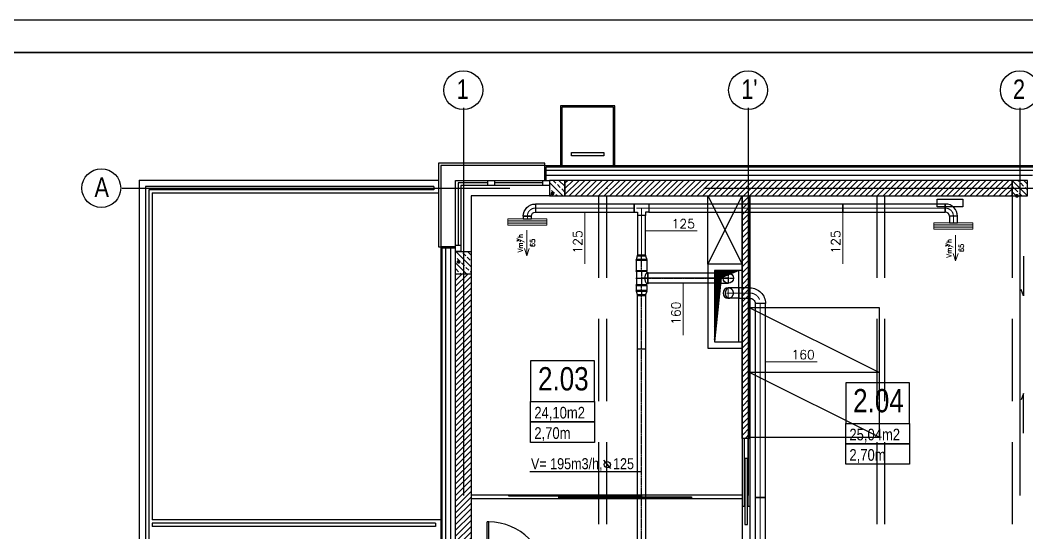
# Model space of a CAD drawing. Header units: millimetres. Extents: x -135140 to 267856, y -70704 to 149933.
# Drawn here: x -58787 to -43227, y 33317 to 41244 of the extents above; entities that cross this region are included whole.
import ezdxf
from ezdxf.enums import TextEntityAlignment as Align

# ---------------------------------------------------------------- set-up
doc = ezdxf.new("R2010")
doc.units = ezdxf.units.MM
doc.header["$LTSCALE"] = 99.9
for name, pattern in [('ACAD_ISO03W100', [30, 12, -18]), ('ACAD_ISO10W100', [18, 12, -3, 0, -3]), ('AUDIT_D_080509132939-0', [0]), ('CENTER', [2, 1.25, -0.25, 0.25, -0.25]), ('DASHDOT', [25.4, 12.7, -6.35, 0, -6.35]), ('HIDDEN', [9.525, 6.35, -3.175])]:
    doc.linetypes.add(name, pattern=pattern)
for name, color, linetype in [('+48_ARMATURA', 251, 'Continuous'), ('+48_HACZE', 253, 'Continuous'), ('+48_MEBLE', 251, 'Continuous'), ('+48_OPISY T', 251, 'Continuous'), ('+48_OPISY_POM', 250, 'Continuous'), ('+48_OSIE', 8, 'Continuous'), ('+48_PODCIĄG', 250, 'ACAD_ISO03W100'), ('+48_PRZEBICIA', 143, 'Continuous'), ('+48_SCIANY', 250, 'Continuous'), ('+48_STOLARKA OKNA', 250, 'Continuous'), ('+48_STOLARKA_DRZWI', 250, 'Continuous'), ('+48_WEŁNA', 252, 'Continuous'), ('+48_WIDOK', 250, 'Continuous'), ('+48_ŚCIANY_GK', 250, 'Continuous'), ('+48_ŻELBET', 250, 'Continuous'), ('CP_HIDDE', 203, 'HIDDEN'), ('CP_LINENORM', 253, 'Continuous'), ('ESI PROWADZĄCA', 3, 'Continuous'), ('SCHODY_', 250, 'Continuous'), ('WEN_NAW_OSIE', 2, 'CENTER'), ('WEN_NAW_ZLICZAC', 170, 'Continuous')]:
    doc.layers.add(name, color=color, linetype=linetype)
for name, color, linetype, lineweight in [('2DH_SYM', 64, 'Continuous', 18), ('2DL_OBJ', 64, 'Continuous', 18), ('2DL_PRO_N1', 10, 'Continuous', 30), ('2DL_PRO_W11', 160, 'Continuous', 30), ('2DL_SYM', 64, 'Continuous', 18), ('CP_AXISAC', 7, 'DASHDOT', 0), ('CP_FRAME', 223, 'Continuous', 35), ('WENTYLACJA NAPISY', 7, 'Continuous', 25)]:
    doc.layers.add(name, color=color, linetype=linetype, lineweight=lineweight)
doc.styles.add('CP_ATTR', font='ROMANS.SHX')
doc.styles.get("Standard").update_dxf_attribs({"font": 'ARIAL.TTF'})
doc.styles.add('WRP_ARIAL', font='ARIAL.TTF', dxfattribs={"width": 0.8})
doc.linetypes.add('BATTING', pattern='A,0.00254,-2.54,[134,ltypeshp.shx,S=2.54,R=0,X=-2.54,Y=0],-5.08,[134,ltypeshp.shx,S=2.54,R=180,X=2.54,Y=0],-2.54', length=10.16254)
pattern_1 = [(225, (-740392.266, -39830.8), (44.9012806, -44.9012806), [])]
pattern_2 = [(135, (-740392.27, -39830.8), (-89.802561, -89.802561), []), (135, (-740392.27, -39741), (-89.802561, -89.802561), [63.5, -31.75])]

# ---------------------------------------------------------------- blocks, each defined once
blk = doc.blocks.new('OZN_OSI')
at = {"layer": '+48_OSIE', "linetype": 'Continuous', "ltscale": 5}
blk.add_circle((0, -30), 30, dxfattribs=at)
at = {"layer": '+48_OSIE', "linetype": 'Continuous', "ltscale": 5, "style": 'WRP_ARIAL', "width": 0.8}
blk.add_attdef('NR', (-23.3, -43.5), '', height=30, dxfattribs=at)
blk = doc.blocks.new('drzwi')
at = {"layer": '+48_STOLARKA_DRZWI'}
for p, q in [((-2, 0), (-2, -70)), ((0, 0), (-2, 0)), ((0, 0), (0, -70)), ((-2, -70), (0, -70))]:
    blk.add_line(p, q, dxfattribs=at)
blk.add_arc((-2, 0), 70, 180, 270, dxfattribs=at)
blk = doc.blocks.new('DRZWI_90')
at = {"layer": '+48_STOLARKA_DRZWI'}
for points in [[(36405.5, 16749.3), (36405.5, 16744.3), (36410.5, 16744.3), (36410.5, 16749.3)], [(36405.5, 16654.3), (36405.5, 16649.3), (36410.5, 16649.3), (36410.5, 16654.3)]]:
    blk.add_lwpolyline(points, close=True, dxfattribs=at)
at = {"layer": '+48_STOLARKA_DRZWI', "xscale": 1.25, "yscale": 1.25, "zscale": 1.25, "rotation": 270}
blk.add_blockref('drzwi', (36405.5, 16654.3), dxfattribs=at)
blk = doc.blocks.new('OPISY_POM_METKA')
at = {"layer": '+48_OPISY_POM', "ltscale": 5}
for points in [[(0, -70), (109.7, -70), (109.7, 0), (0, 0)], [(109.7, -105), (0, -105), (0, -70), (109.7, -70)]]:
    blk.add_lwpolyline(points, close=True, dxfattribs=at)
at = {"layer": '+48_OPISY_POM'}
blk.add_lwpolyline([(109.7, -140), (0, -140), (0, -105), (109.7, -105)], close=True, dxfattribs=at)
at = {"layer": '+48_OPISY_POM', "ltscale": 5, "style": 'WRP_ARIAL', "width": 0.8}
for tag, p, height in [('NRPOM', (25.8, -50.8), 40), ('POW', (6.4, -99), 20)]:
    blk.add_attdef(tag, p, '', height=height, dxfattribs=at)
at = {"layer": '+48_OPISY_POM', "style": 'WRP_ARIAL', "width": 0.8}
blk.add_attdef('H', (6.4, -134), '', height=20, dxfattribs=at)
blk = doc.blocks.new('BL16090ONAW_13')
at = {"ltscale": 0.15}
for p, q in [((-80, 11.2), (-80, 160)), ((80, 11.2), (80, 160))]:
    blk.add_line(p, q, dxfattribs=at)
blk.add_lwpolyline([(80, 0), (-80, 0, -1), (-80, 11.2), (80, 11.2, -1)], format="xyb", close=True, dxfattribs=at)
blk.add_circle((0, 160), 80, dxfattribs=at)
blk.add_point((0, 0), dxfattribs=at)
at = {"layer": 'WEN_NAW_OSIE', "ltscale": 0.15}
for p, q in [((-85, 160), (85, 160)), ((0, 0), (0, 245))]:
    blk.add_line(p, q, dxfattribs=at)
blk = doc.blocks.new('SR-125ONAW_6828-6206583030_14')
at = {"ltscale": 0.15}
for p, q in [((3000, -62), (3000, 62)), ((6000, -62), (6000, 62))]:
    blk.add_line(p, q, dxfattribs=at)
blk.add_lwpolyline([(0, -62), (0, 62), (6829, 62), (6829, -62)], close=True, dxfattribs=at)
for p in [(0, 0), (6829, 0)]:
    blk.add_point(p, dxfattribs=at)
at = {"layer": 'WEN_NAW_OSIE', "ltscale": 0.15}
blk.add_line((0, 0), (6829, 0), dxfattribs=at)
blk = doc.blocks.new('RCLL160125ONAW_12')
at = {"ltscale": 0.15}
for p, q in [((-66.8, 80), (-11.2, 62.5)), ((-11.2, -62.5), (-66.8, -80))]:
    blk.add_line(p, q, dxfattribs=at)
for points in [[(-78, 80), (-78, -80, 1), (-66.8, -80), (-66.8, 80, 1)], [(0, -62.5), (0, 62.5, 1), (-11.2, 62.5), (-11.2, -62.5, 1)]]:
    blk.add_lwpolyline(points, format="xyb", close=True, dxfattribs=at)
for p in [(-78, 0), (0, 0)]:
    blk.add_point(p, dxfattribs=at)
at = {"layer": 'WEN_NAW_OSIE', "ltscale": 0.15}
blk.add_line((-78, 0), (0, 0), dxfattribs=at)
blk = doc.blocks.new('TCPL160160ONAW_24')
at = {"ltscale": 0.15}
blk.add_line((-103.3, -80), (103.3, -80), dxfattribs=at)
for points in [[(-114.5, -80), (-114.5, 80, -1), (-103.3, 80), (-103.3, -80, -1)], [(80, 105), (-80, 105, 1), (-80, 93.8), (80, 93.8, 1)], [(114.5, -80), (114.5, 80, 1), (103.3, 80), (103.3, -80, 1)]]:
    blk.add_lwpolyline(points, format="xyb", close=True, dxfattribs=at)
for points in [[(-103.3, 80), (-84.8, 80, 0.4142136), (-80, 84.8), (-80, 93.8)], [(-84.8, 80, 0.3773585), (84.8, 80, 2.65)], [(103.3, 80), (84.8, 80, -0.4142136), (80, 84.8), (80, 93.8)]]:
    blk.add_lwpolyline(points, format="xyb", dxfattribs=at)
for p in [(-114.5, 0), (0, 105), (114.5, 0)]:
    blk.add_point(p, dxfattribs=at)
at = {"layer": 'WEN_NAW_OSIE', "ltscale": 0.15}
for p, q in [((-114.5, 0), (114.5, 0)), ((0, -90), (0, 105))]:
    blk.add_line(p, q, dxfattribs=at)
blk = doc.blocks.new('SR-160ONAW_75-8329380349_14')
at = {"ltscale": 0.15}
blk.add_lwpolyline([(0, -80), (0, 80), (76, 80), (76, -80)], close=True, dxfattribs=at)
for p in [(0, 0), (76, 0)]:
    blk.add_point(p, dxfattribs=at)
at = {"layer": 'WEN_NAW_OSIE', "ltscale": 0.15}
blk.add_line((0, 0), (76, 0), dxfattribs=at)
blk = doc.blocks.new('SR-160ONAW_161-3081634686_14')
at = {"ltscale": 0.15}
blk.add_lwpolyline([(0, -80), (0, 80), (161, 80), (161, -80)], close=True, dxfattribs=at)
for p in [(0, 0), (161, 0)]:
    blk.add_point(p, dxfattribs=at)
at = {"layer": 'WEN_NAW_OSIE', "ltscale": 0.15}
blk.add_line((0, 0), (161, 0), dxfattribs=at)
blk = doc.blocks.new('RCLL160125ONAW_11')
at = {"ltscale": 0.15}
for p, q in [((11.2, 80), (66.8, 62.5)), ((66.8, -62.5), (11.2, -80))]:
    blk.add_line(p, q, dxfattribs=at)
for points in [[(0, 80), (0, -80, 1), (11.2, -80), (11.2, 80, 1)], [(78, -62.5), (78, 62.5, 1), (66.8, 62.5), (66.8, -62.5, 1)]]:
    blk.add_lwpolyline(points, format="xyb", close=True, dxfattribs=at)
for p in [(0, 0), (78, 0)]:
    blk.add_point(p, dxfattribs=at)
at = {"layer": 'WEN_NAW_OSIE', "ltscale": 0.15}
blk.add_line((0, 0), (78, 0), dxfattribs=at)
blk = doc.blocks.new('SR-160ONAW_1075-4408235010_14')
at = {"ltscale": 0.15}
blk.add_lwpolyline([(0, -80), (0, 80), (1075, 80), (1075, -80)], close=True, dxfattribs=at)
for p in [(0, 0), (1075, 0)]:
    blk.add_point(p, dxfattribs=at)
at = {"layer": 'WEN_NAW_OSIE', "ltscale": 0.15}
blk.add_line((0, 0), (1075, 0), dxfattribs=at)
blk = doc.blocks.new('A3_POZIOM')
at = {"linetype": 'Continuous'}
blk.add_lwpolyline([(-395, 0), (0, 0), (0, 287), (-395, 287)], close=True, dxfattribs=at)
at = {"layer": 'CP_LINENORM', "linetype": 'Continuous'}
blk.add_lwpolyline([(-415, -5), (5, -5), (5, 292), (-415, 292)], close=True, dxfattribs=at)
blk = doc.blocks.new('RoZminus')
blk.add_arc((0, 0), 0.5, 270, 90)
at = {"layer": 'CP_HIDDE'}
for centre, radius, start, end in [((0, 0), 0.5, 90, 270), ((-0.267, 0), 0.567, 298.07249, 61.92751)]:
    blk.add_arc(centre, radius, start, end, dxfattribs=at)
blk = doc.blocks.new('2CP_AC_ELBZ_RO_D160_D160_R160_A-90_E0_F0_ys')
at = {"ltscale": 0.15}
for p, q in [((0, -80), (0, 80)), ((0, 80), (0, 80)), ((0, 80), (160, 80)), ((0, -80), (0, -80)), ((0, -80), (160, -80))]:
    blk.add_line(p, q, dxfattribs=at)
at = {"layer": 'CP_AXISAC', "ltscale": 0.15}
for p, q in [((0, 0), (240, 0)), ((160, 80), (160, -80))]:
    blk.add_line(p, q, dxfattribs=at)
at = {"ltscale": 0.15, "xscale": 160, "yscale": 160}
blk.add_blockref('RoZminus', (160, 0), dxfattribs=at)
at = {"linetype": 'ByBlock', "ltscale": 0.15, "style": 'CP_ATTR', "flags": 9}
for tag in ['NAME', 'PRODUCER', 'PRODUCT-TYPE', 'ARTICLE', 'FLOW', 'OTHER']:
    blk.add_attdef(tag, (0, 0), '', height=0.0001, dxfattribs=at)
blk = doc.blocks.new('2CP_AC_ELBW_RO_D160_D160_R160_A90_E0_F0')
at = {"ltscale": 0.15}
for p, q in [((240, 160), (80, 160)), ((80, 160), (80, 160)), ((240, 160), (240, 160)), ((0, -80), (0, 80)), ((0, 80), (0, 80)), ((0, -80), (0, -80))]:
    blk.add_line(p, q, dxfattribs=at)
for radius in [240, 80]:
    blk.add_arc((0, 160), radius, 270, 0, dxfattribs=at)
at = {"layer": 'CP_AXISAC', "ltscale": 0.15}
for p, q in [((160, 160), (160, 160)), ((0, 0), (0, 0))]:
    blk.add_line(p, q, dxfattribs=at)
blk.add_arc((0, 160), 160, 270, 0, dxfattribs=at)
at = {"linetype": 'ByBlock', "ltscale": 0.15, "style": 'CP_ATTR', "flags": 9}
for tag in ['NAME', 'PRODUCER', 'PRODUCT-TYPE', 'ARTICLE', 'FLOW', 'OTHER']:
    blk.add_attdef(tag, (0, 0), '', height=0.0001, dxfattribs=at)
blk = doc.blocks.new('2CP_AC_PIPE_RO')
at = {"ltscale": 0.15}
for p, q in [((1, 0.5), (0, 0.5)), ((0, 0.5), (0, -0.5)), ((1, -0.5), (1, 0.5)), ((0, -0.5), (1, -0.5))]:
    blk.add_line(p, q, dxfattribs=at)
at = {"layer": 'CP_AXISAC', "ltscale": 0.15}
blk.add_line((0, 0), (1, 0), dxfattribs=at)
at = {"linetype": 'ByBlock', "ltscale": 0.15, "style": 'CP_ATTR', "flags": 9}
for tag in ['NAME', 'PRODUCER', 'PRODUCT-TYPE', 'ARTICLE', 'FLOW', 'OTHER']:
    blk.add_attdef(tag, (0, 0), '', height=0.0001, dxfattribs=at)
blk = doc.blocks.new('CPHS_DS08')
blk.add_line((0, 0), (2, 0))
at = {"style": 'CP_ATTR', "flags": 14}
blk.add_attdef('FI', text='', height=0.35, dxfattribs=at).set_placement((0.784, 0.275), align=Align.MIDDLE)
at = {"style": 'CP_ATTR', "flags": 12}
blk.add_attdef('EVAL_W_MM', text='', height=0.35, dxfattribs=at).set_placement((1.006, 0.275), align=Align.MIDDLE_LEFT)
at = {"linetype": 'ByBlock', "style": 'CP_ATTR', "flags": 9}
blk.add_attdef('VAL', text='', height=0.00005, dxfattribs=at).set_placement((0.408, 0.182), align=Align.MIDDLE_LEFT)
blk = doc.blocks.new('2DLAC019')
for p, q in [((-0.5, 0.2), (0.5, 0.2)), ((-0.5, -0.2), (0.5, -0.2))]:
    blk.add_line(p, q)
blk.add_lwpolyline([(-0.5, -0.5), (0.5, -0.5), (0.5, 0.5), (-0.5, 0.5)], close=True)
blk.add_solid([(-0.5, 0.2), (0.5, 0.2), (-0.5, -0.2), (0.5, -0.2)])
at = {"linetype": 'ByBlock', "style": 'CP_ATTR', "flags": 9}
for tag, p in [('NAME', (-0.092, -0.018)), ('NUMBER', (-0.092, -0.018)), ('GROUP', (-0.092, -0.018)), ('ARTICLE', (-0.092, -0.019)), ('CHARACTER', (-0.092, -0.019)), ('TEMPERATURE', (-0.092, -0.018)), ('FLOW', (-0.092, -0.018)), ('PRODUCT-TYPE', (-0.092, -0.019)), ('ORDER-NO', (-0.092, -0.019)), ('PRODUCER', (-0.092, -0.019)), ('PN', (-0.091, -0.018)), ('OTHER', (-0.091, -0.018)), ('DN', (-0.091, -0.019)), ('POWER', (-0.091, -0.019)), ('VOLTAGE', (-0.091, -0.019))]:
    blk.add_attdef(tag, text='', height=0.00005, dxfattribs=at).set_placement(p, align=Align.MIDDLE_LEFT)
blk = doc.blocks.new('2CP_AC_ELBW_RO_D125_D125_R125_A90_E0_F0')
at = {"ltscale": 0.15}
for p, q in [((0, -62.5), (0, 62.5)), ((0, 62.5), (0, 62.5)), ((187.5, 125), (62.5, 125)), ((62.5, 125), (62.5, 125)), ((187.5, 125), (187.5, 125)), ((0, -62.5), (0, -62.5))]:
    blk.add_line(p, q, dxfattribs=at)
for radius in [187.5, 62.5]:
    blk.add_arc((0, 125), radius, 270, 0, dxfattribs=at)
at = {"layer": 'CP_AXISAC', "ltscale": 0.15}
for p, q in [((0, 0), (0, 0)), ((125, 125), (125, 125))]:
    blk.add_line(p, q, dxfattribs=at)
blk.add_arc((0, 125), 125, 270, 0, dxfattribs=at)
at = {"linetype": 'ByBlock', "ltscale": 0.15, "style": 'CP_ATTR', "flags": 9}
for tag in ['NAME', 'PRODUCER', 'PRODUCT-TYPE', 'ARTICLE', 'FLOW', 'OTHER']:
    blk.add_attdef(tag, (0, 0), '', height=0.0001, dxfattribs=at)
blk = doc.blocks.new('2CP_AC_TEE3_RO_D125_D125_L225_L113_A90')
at = {"ltscale": 0.15}
for p, q in [((0, -62.5), (0, 62.5)), ((0, 62.5), (50, 62.5)), ((50, 62.5), (50, 113)), ((50, 113), (175, 113)), ((175, 62.5), (175, 113)), ((225, 62.5), (175, 62.5)), ((225, -62.5), (225, 62.5)), ((0, -62.5), (225, -62.5))]:
    blk.add_line(p, q, dxfattribs=at)
at = {"layer": 'CP_AXISAC', "ltscale": 0.15}
for p, q in [((0, 0), (225, 0)), ((112.5, 113), (112.5, 0))]:
    blk.add_line(p, q, dxfattribs=at)
at = {"linetype": 'ByBlock', "ltscale": 0.15, "style": 'CP_ATTR', "flags": 9}
for tag in ['NAME', 'PRODUCER', 'PRODUCT-TYPE', 'ARTICLE', 'FLOW', 'OTHER']:
    blk.add_attdef(tag, (0, 0), '', height=0.0001, dxfattribs=at)
blk = doc.blocks.new('CPLS_465')
for q in [(-0.219, 0.094), (0.5, 0), (-0.219, -0.094)]:
    blk.add_line((-0.5, 0), q)
at = {"style": 'CP_ATTR'}
for s, height, p in [('Vm/h', 0.1875, (-0.37, 0.16)), ('3', 0.125, (0.031, 0.25))]:
    blk.add_text(s, height=height, dxfattribs=at).set_placement(p)
blk.add_attdef('VAL', text='', height=0.188, dxfattribs=at).set_placement((0, -0.219), align=Align.MIDDLE)
blk = doc.blocks.new('CPHS_DS09')
blk.add_line((0, 0), (-2, 0))
at = {"style": 'CP_ATTR', "flags": 14}
blk.add_attdef('FI', text='', height=0.35, dxfattribs=at).set_placement((-1.807, 0.275), align=Align.MIDDLE)
at = {"style": 'CP_ATTR', "flags": 12}
blk.add_attdef('EVAL_W_MM', text='', height=0.35, dxfattribs=at).set_placement((-1.604, 0.275), align=Align.MIDDLE_LEFT)
at = {"linetype": 'ByBlock', "style": 'CP_ATTR', "flags": 9}
blk.add_attdef('VAL', text='', height=0.00005, dxfattribs=at).set_placement((-1.342, 0.182), align=Align.MIDDLE_LEFT)

msp = doc.modelspace()

# ---------------------------------------------------------------- hatches: boundary and pattern name
at = {"layer": '+48_HACZE', "linetype": 'AUDIT_D_080509132939-0'}
h = msp.add_hatch(dxfattribs=at)
h.set_pattern_fill('ANSI33', color=256, scale=20, angle=90, style=0)
h.set_pattern_definition(pattern_2)
h.paths.add_polyline_path([(-50607, 38527), (-50367, 38527), (-50367, 38767), (-50607, 38767)])
at = {"layer": '+48_HACZE'}
h = msp.add_hatch(dxfattribs=at)
h.set_pattern_fill('ANSI31', color=256, scale=20, angle=180, style=0)
h.set_pattern_definition(pattern_1)
h.paths.add_polyline_path([(-46638, 38647), (-46638, 38767), (-47537, 38767), (-47537, 38647)])
h.paths.add_polyline_path([(-46638, 38527), (-46638, 38595), (-46638, 38647), (-47537, 38647), (-47537, 38527)])
h.paths.add_polyline_path([(-50367, 38767), (-50367, 38647), (-47537, 38647), (-47537, 38767)])
h.paths.add_polyline_path([(-50367, 38647), (-50367, 38527), (-47537, 38527), (-47537, 38647)])
h.paths.add_polyline_path([(-43457, 38647), (-43457, 38767), (-46638, 38767), (-46638, 38647)])
h.paths.add_polyline_path([(-43457, 38527), (-43457, 38647), (-46638, 38647), (-46638, 38527)])
at = {"layer": '+48_HACZE', "linetype": 'AUDIT_D_080509132939-0'}
h = msp.add_hatch(dxfattribs=at)
h.set_pattern_fill('ANSI33', color=256, scale=20, angle=90, style=0)
h.set_pattern_definition(pattern_2)
h.paths.add_polyline_path([(-43457, 38527), (-43217, 38527), (-43217, 38767), (-43457, 38767)])
at = {"layer": '+48_HACZE'}
h = msp.add_hatch(dxfattribs=at)
h.set_pattern_fill('ANSI31', color=256, scale=20, angle=180, style=0)
h.set_pattern_definition(pattern_1)
h.paths.add_polyline_path([(-47627, 34777), (-47507, 34777), (-47507, 38527), (-47627, 38527)])
at = {"layer": '+48_HACZE', "linetype": 'AUDIT_D_080509132939-0'}
h = msp.add_hatch(dxfattribs=at)
h.set_pattern_fill('ANSI33', color=256, scale=20, angle=90, style=0)
h.set_pattern_definition(pattern_2)
h.paths.add_polyline_path([(-52057, 37667), (-51817, 37667), (-51817, 37317), (-52057, 37317)])
at = {"layer": '+48_HACZE'}
h = msp.add_hatch(dxfattribs=at)
h.set_pattern_fill('ANSI31', color=256, scale=20, angle=180, style=0)
h.set_pattern_definition(pattern_1)
h.paths.add_polyline_path([(-51817, 32407), (-52057, 32407), (-52057, 31407), (-51817, 31407)])
h.paths.add_polyline_path([(-51817, 37317), (-52057, 37317), (-52057, 37427), (-52057, 37427), (-52057, 32647), (-51817, 32647)])
at = {"layer": '+48_OPISY T'}
h = msp.add_hatch(color=256, dxfattribs=at)
edge = h.paths.add_edge_path()
edge.add_arc((-50559, 38564), 30, 0, 360)
h = msp.add_hatch(color=256, dxfattribs=at)
edge = h.paths.add_edge_path()
edge.add_arc((-43382, 38527), 30, 0, 360)
h = msp.add_hatch(color=256, dxfattribs=at)
edge = h.paths.add_edge_path()
edge.add_arc((-52010, 37506), 30, 0, 360)
at = {"layer": '+48_PRZEBICIA'}
h = msp.add_hatch(dxfattribs=at)
h.set_pattern_fill('ANSI31', color=256, scale=5, style=0)
h.set_pattern_definition([(45, (-740392.266, -39830.8), (-11.22532015, 11.22532015), [])])
h.paths.add_polyline_path([(-48057, 36272), (-47951, 37259), (-47677, 37372), (-48057, 37372)])

# ---------------------------------------------------------------- linework, layer by layer
at = {"layer": '+48_ARMATURA'}
for p, q in [((-51817, 33907), (-47627, 33907)), ((-51817, 33847), (-47627, 33847))]:
    msp.add_line(p, q, dxfattribs=at)
msp.add_lwpolyline([(-52053, 36040), (-52053, 36040)], dxfattribs=at)
at = {"layer": '+48_MEBLE'}
for p, q in [((-56947, 38772), (-52317, 38772)), ((-56947, 38772), (-56947, 16457)), ((-52392, 38672), (-52392, 38622)), ((-56747, 38572), (-52317, 38572)), ((-56747, 38572), (-56747, 33517)), ((-48157, 37472), (-47627, 38527)), ((-48157, 38527), (-47627, 37472)), ((-48157, 37472), (-48157, 38527)), ((-47507, 36795), (-45507, 35795)), ((-45507, 35795), (-47507, 35795)), ((-47507, 35795), (-45507, 34795)), ((-52287, 33517), (-56747, 33517)), ((-52368, 33467), (-56747, 33467)), ((-56747, 33467), (-56747, 33417)), ((-52368, 33417), (-56747, 33417))]:
    msp.add_line(p, q, dxfattribs=at)
for points in [[(-52392, 38672), (-56847, 38672), (-56847, 16457)], [(-52392, 38622), (-56797, 38622), (-56797, 16457)], [(-52368, 33467), (-52368, 33417)]]:
    msp.add_lwpolyline(points, dxfattribs=at)
msp.add_lwpolyline([(-47507, 34795), (-45507, 34795), (-45507, 36795), (-47507, 36795)], close=True, dxfattribs=at)
at = {"layer": '+48_OSIE', "linetype": 'ACAD_ISO10W100', "ltscale": 5}
for p, q in [((-51937, 39890), (-51937, 15416)), ((-47537, 39890), (-47537, 15416)), ((-43337, 39890), (-43337, 15416)), ((-57211, 38647), (-26431, 38647))]:
    msp.add_line(p, q, dxfattribs=at)
at = {"layer": '+48_PODCIĄG', "linetype": 'HIDDEN', "ltscale": 2}
for p, q in [((-49847, 38527), (-49847, 32595)), ((-49727, 38527), (-49727, 32595)), ((-45547, 38527), (-45547, 32595)), ((-45427, 38527), (-45427, 32595)), ((-43457, 38527), (-43457, 16927))]:
    msp.add_line(p, q, dxfattribs=at)
at = {"layer": '+48_PRZEBICIA'}
msp.add_lwpolyline([(-47677, 37372), (-47951, 37259), (-48057, 36272)], dxfattribs=at)
msp.add_lwpolyline([(-48057, 36272), (-47677, 36272), (-47677, 37372), (-48057, 37372)], close=True, dxfattribs=at)
at = {"layer": '+48_SCIANY'}
for p, q in [((-47627, 34777), (-47627, 38527)), ((-47507, 34777), (-47507, 38527)), ((-47627, 36432), (-47627, 37487)), ((-47507, 34777), (-47627, 34777))]:
    msp.add_line(p, q, dxfattribs=at)
at = {"layer": '+48_SCIANY', "ltscale": 3}
msp.add_lwpolyline([(-50367, 38767), (-50367, 38527), (-43457, 38527), (-43457, 38767), (-50367, 38767)], dxfattribs=at)
at = {"layer": '+48_SCIANY', "ltscale": 2}
msp.add_lwpolyline([(-51817, 37317), (-51817, 31407), (-52057, 31407), (-52057, 37317)], dxfattribs=at)
at = {"layer": '+48_SCIANY'}
msp.add_lwpolyline([(-51817, 37317), (-52057, 37317)], dxfattribs=at)
at = {"layer": '+48_STOLARKA OKNA'}
for points in [[(-51557, 38687), (-51977, 38687), (-51977, 37667), (-52057, 37667), (-52057, 38767), (-51557, 38767)], [(-51557, 38727), (-52017, 38727), (-52017, 37767)], [(-50707, 38727), (-51457, 38727)], [(-43277, 37593), (-43277, 36983), (-43313, 37081)], [(-43277, 34860), (-43277, 35471), (-43313, 35373)]]:
    msp.add_lwpolyline(points, dxfattribs=at)
for points in [[(-51557, 38767), (-50607, 38767), (-50607, 38687), (-51557, 38687)], [(-51557, 38767), (-51457, 38767), (-51457, 38687), (-51557, 38687)], [(-50707, 38767), (-50607, 38767), (-50607, 38687), (-50707, 38687)], [(-52057, 37667), (-52057, 37767), (-51977, 37767), (-51977, 37667)]]:
    msp.add_lwpolyline(points, close=True, dxfattribs=at)
at = {"layer": '+48_STOLARKA_DRZWI'}
msp.add_lwpolyline([(-47587, 33447), (-47547, 33447), (-47547, 34467), (-47587, 34467), (-47587, 33447)], dxfattribs=at)
at = {"layer": '+48_WEŁNA', "linetype": 'BATTING', "ltscale": 0.07}
for p, q in [((-43142, 38842), (-50657, 38842)), ((-52132, 31357), (-52132, 37717))]:
    msp.add_line(p, q, dxfattribs=at)
at = {"layer": '+48_WIDOK'}
for p, q in [((-50677, 38997), (-50677, 39032)), ((-50677, 38997), (-42847, 38997)), ((-50677, 38767), (-50677, 38997)), ((-50657, 38977), (-42867, 38977)), ((-50657, 38767), (-50657, 38977)), ((-43067, 38917), (-50657, 38917)), ((-52322, 37737), (-52287, 37737)), ((-52287, 37737), (-52287, 31337)), ((-52057, 37737), (-52287, 37737)), ((-52057, 37717), (-52267, 37717)), ((-52267, 37717), (-52267, 31357)), ((-52207, 31357), (-52207, 37717))]:
    msp.add_line(p, q, dxfattribs=at)
at = {"layer": '+48_WIDOK', "linetype": 'HIDDEN', "ltscale": 3}
for p, q in [((-47627, 33727), (-47627, 32751)), ((-47507, 33727), (-47507, 32751))]:
    msp.add_line(p, q, dxfattribs=at)
at = {"layer": '+48_WIDOK'}
for points in [[(-49597, 38997), (-49597, 39917), (-50437, 39917), (-50437, 38997)], [(-49617, 38997), (-49617, 39897), (-50417, 39897), (-50417, 38997)], [(-50677, 39032), (-52322, 39032)], [(-52322, 39032), (-52322, 37737)]]:
    msp.add_lwpolyline(points, dxfattribs=at)
for points in [[(-49767, 39147), (-50267, 39147), (-50267, 39197), (-49767, 39197)], [(-44215, 38477), (-44215, 38357), (-44615, 38357), (-44615, 38477)], [(-51235, 33907), (-49185, 33907), (-49185, 33882), (-51235, 33882)], [(-50462, 33872), (-48412, 33872), (-48412, 33847), (-50462, 33847)]]:
    msp.add_lwpolyline(points, close=True, dxfattribs=at)
at = {"layer": '+48_WIDOK', "linetype": 'HIDDEN', "ltscale": 3}
for points in [[(-50677, 38997), (-52287, 38997), (-52287, 37737)], [(-50607, 38527), (-51817, 38527), (-51817, 37667)]]:
    msp.add_lwpolyline(points, dxfattribs=at)
at = {"layer": '+48_ŚCIANY_GK'}
for p, q in [((-47627, 38527), (-47627, 33727)), ((-47507, 38527), (-47507, 33727)), ((-47627, 34777), (-47627, 33727)), ((-47507, 34777), (-47507, 33727))]:
    msp.add_line(p, q, dxfattribs=at)
for points in [[(-47627, 37472), (-48157, 37472), (-48157, 36172), (-47627, 36172)], [(-47627, 37372), (-48057, 37372), (-48057, 36272), (-47627, 36272)], [(-47537, 33727), (-47537, 34777), (-47597, 34777), (-47597, 33727)], [(-47597, 33727), (-47627, 33727)], [(-47507, 33727), (-47537, 33727)]]:
    msp.add_lwpolyline(points, dxfattribs=at)
at = {"layer": '+48_ŻELBET', "linetype": 'AUDIT_D_080509132939-0'}
for points in [[(-50607, 38527), (-50367, 38527), (-50367, 38767), (-50607, 38767)], [(-43457, 38527), (-43217, 38527), (-43217, 38767), (-43457, 38767)], [(-52057, 37667), (-51817, 37667), (-51817, 37317), (-52057, 37317)]]:
    msp.add_lwpolyline(points, close=True, dxfattribs=at)
at = {"layer": 'ESI PROWADZĄCA', "ltscale": 0.15}
msp.add_lwpolyline([(-47843, 37255), (-49183, 37255)], dxfattribs=at)
at = {"layer": 'WENTYLACJA NAPISY', "linetype": 'ByBlock'}
msp.add_lwpolyline([(-49655, 34314), (-49766, 34440)], dxfattribs=at)
at = {"layer": 'WENTYLACJA NAPISY'}
msp.add_lwpolyline([(-49183, 34261), (-50909, 34261)], dxfattribs=at)
at = {"layer": 'WENTYLACJA NAPISY', "linetype": 'ByBlock'}
msp.add_circle((-49712, 34372), 47.2, dxfattribs=at)

# ---------------------------------------------------------------- block references
at = {"layer": '+48_OPISY_POM'}
ref = msp.add_blockref('OPISY_POM_METKA', (-50897, 35976), dxfattribs=dict(at, xscale=9, yscale=9, zscale=8.999999999994316))
ref.add_attrib('H', '2,70m', (-50840, 34770), dxfattribs={"height": 180, "style": 'WRP_ARIAL', "width": 0.8})
ref.add_attrib('NRPOM', '2.03', (-50783, 35519), dxfattribs={"ltscale": 5, "height": 360, "style": 'WRP_ARIAL', "width": 0.8})
ref.add_attrib('POW', '24,10m2', (-50840, 35085), dxfattribs={"ltscale": 5, "height": 180, "style": 'WRP_ARIAL', "width": 0.8})
ref = msp.add_blockref('OPISY_POM_METKA', (-46027, 35638), dxfattribs=dict(at, xscale=9, yscale=9, zscale=8.999999999994316))
ref.add_attrib('H', '2,70m', (-45970, 34432), dxfattribs={"height": 180, "style": 'WRP_ARIAL', "width": 0.8})
ref.add_attrib('NRPOM', '2.04', (-45913, 35181), dxfattribs={"ltscale": 5, "height": 360, "style": 'WRP_ARIAL', "width": 0.8})
ref.add_attrib('POW', '25,04m2', (-45970, 34747), dxfattribs={"ltscale": 5, "height": 180, "style": 'WRP_ARIAL', "width": 0.8})
at = {"layer": '+48_STOLARKA_DRZWI', "xscale": 10, "yscale": 10, "zscale": 10, "rotation": 270}
msp.add_blockref('DRZWI_90', (-218111, 396666), dxfattribs=at)
at = {"layer": '2DH_SYM', "ltscale": 0.15}
ref = msp.add_blockref('CPHS_DS09', (-50059, 38276), dxfattribs=dict(at, xscale=400, yscale=400, zscale=400, rotation=90))
ref.add_attrib('EVAL_W_MM', '125', dxfattribs={"layer": '0', "height": 140, "rotation": 90, "style": 'CP_ATTR', "flags": 12}).set_placement((-50169, 37634), align=Align.MIDDLE_LEFT)
ref = msp.add_blockref('CPHS_DS08', (-49121, 37985), dxfattribs=dict(at, xscale=400, yscale=400, zscale=400))
ref.add_attrib('EVAL_W_MM', '125', dxfattribs={"layer": '0', "height": 140, "style": 'CP_ATTR', "flags": 12}).set_placement((-48718, 38095), align=Align.MIDDLE_LEFT)
ref = msp.add_blockref('CPHS_DS09', (-46071, 38276), dxfattribs=dict(at, xscale=400, yscale=400, zscale=400, rotation=90))
ref.add_attrib('EVAL_W_MM', '125', dxfattribs={"layer": '0', "height": 140, "rotation": 90, "style": 'CP_ATTR', "flags": 12}).set_placement((-46181, 37634), align=Align.MIDDLE_LEFT)
ref = msp.add_blockref('CPHS_DS09', (-48541, 37175), dxfattribs=dict(at, xscale=400, yscale=400, zscale=400, rotation=90))
ref.add_attrib('EVAL_W_MM', '160', dxfattribs={"layer": '0', "height": 140, "rotation": 90, "style": 'CP_ATTR', "flags": 12}).set_placement((-48651, 36533), align=Align.MIDDLE_LEFT)
ref = msp.add_blockref('CPHS_DS08', (-47267, 35962), dxfattribs=dict(at, xscale=400, yscale=400, zscale=400))
ref.add_attrib('EVAL_W_MM', '160', dxfattribs={"layer": '0', "height": 140, "style": 'CP_ATTR', "flags": 12}).set_placement((-46865, 36072), align=Align.MIDDLE_LEFT)
at = {"layer": '2DL_OBJ', "ltscale": 0.15, "xscale": 600, "yscale": 100, "zscale": 300}
for p in [(-50948, 38123), (-44363, 38061)]:
    msp.add_blockref('2DLAC019', p, dxfattribs=at)
at = {"layer": '2DL_PRO_N1', "ltscale": 0.15, "yscale": -1, "zscale": 125, "rotation": 90}
msp.add_blockref('2CP_AC_ELBW_RO_D125_D125_R125_A90_E0_F0', (-50948, 38213), dxfattribs=at)
at = {"layer": '2DL_PRO_N1', "ltscale": 0.15, "yscale": 125, "zscale": 125}
for p, xscale, rotation in [((-49296, 38338), 1527.316641092999, 180), ((-50948, 38213), 39.71527680841973, 270), ((-49183, 38225), 616.1932765522215, 270), ((-44363, 38213), 102.2152768084197, 270)]:
    msp.add_blockref('2CP_AC_PIPE_RO', p, dxfattribs=dict(at, xscale=xscale, rotation=rotation))
at = {"layer": '2DL_PRO_N1', "ltscale": 0.15, "zscale": 125}
for name, p, rotation in [('2CP_AC_TEE3_RO_D125_D125_L225_L113_A90', (-49071, 38338), 180), ('2CP_AC_ELBW_RO_D125_D125_R125_A90_E0_F0', (-44363, 38213), 90)]:
    msp.add_blockref(name, p, dxfattribs=dict(at, rotation=rotation))
at = {"layer": '2DL_PRO_N1', "ltscale": 0.15, "yscale": 125, "zscale": 125}
for p, xscale in [((-49071, 38338), 3000), ((-46071, 38338), 1582.899679804919)]:
    msp.add_blockref('2CP_AC_PIPE_RO', p, dxfattribs=dict(at, xscale=xscale))
at = {"layer": '2DL_PRO_W11', "ltscale": 0.15, "zscale": 160, "rotation": 180}
msp.add_blockref('2CP_AC_ELBZ_RO_D160_D160_R160_A-90_E0_F0_ys', (-47682, 37024), dxfattribs=at)
at = {"layer": '2DL_PRO_W11', "ltscale": 0.15, "yscale": 160, "zscale": 160}
for p, xscale, rotation in [((-47507, 37024), 174.0974093481782, 180), ((-47347, 36864), 3000, 270), ((-47347, 33864), 3000, 270)]:
    msp.add_blockref('2CP_AC_PIPE_RO', p, dxfattribs=dict(at, xscale=xscale, rotation=rotation))
at = {"layer": '2DL_PRO_W11', "ltscale": 0.15, "yscale": -1, "zscale": 160}
msp.add_blockref('2CP_AC_ELBW_RO_D160_D160_R160_A90_E0_F0', (-47507, 37024), dxfattribs=at)
at = {"layer": '2DL_SYM', "ltscale": 0.15, "xscale": 400, "yscale": 400, "zscale": 400, "rotation": 90}
for p in [(-50955, 37799), (-44328, 37721)]:
    msp.add_blockref('CPLS_465', p, dxfattribs=at).add_auto_attribs({'VAL': '65'})
at = {"layer": 'CP_FRAME', "ltscale": 0.15, "xscale": 100, "yscale": 100, "zscale": 10}
msp.add_blockref('A3_POZIOM', (-20568, 12044), dxfattribs=at)
at = {"layer": 'SCHODY_'}
ref = msp.add_blockref('OZN_OSI', (-51937, 40461), dxfattribs=dict(at, xscale=10, yscale=10, zscale=10))
ref.add_attrib('NR', '1', (-52042, 40026), dxfattribs={"layer": '+48_OSIE', "linetype": 'Continuous', "ltscale": 5, "height": 300, "style": 'WRP_ARIAL', "width": 0.8})
ref = msp.add_blockref('OZN_OSI', (-51937, 40461), dxfattribs=dict(at, xscale=10, yscale=10, zscale=10))
ref.add_attrib('NR', '1', (-52042, 40026), dxfattribs={"layer": '+48_OSIE', "linetype": 'Continuous', "ltscale": 5, "height": 300, "style": 'WRP_ARIAL', "width": 0.8})
ref = msp.add_blockref('OZN_OSI', (-47537, 40461), dxfattribs=dict(at, xscale=10, yscale=10, zscale=10))
ref.add_attrib('NR', "1'", (-47642, 40026), dxfattribs={"layer": '+48_OSIE', "linetype": 'Continuous', "ltscale": 5, "height": 300, "style": 'WRP_ARIAL', "width": 0.8})
ref = msp.add_blockref('OZN_OSI', (-43337, 40461), dxfattribs=dict(at, xscale=10, yscale=10, zscale=10))
ref.add_attrib('NR', '2', (-43442, 40026), dxfattribs={"layer": '+48_OSIE', "linetype": 'Continuous', "ltscale": 5, "height": 300, "style": 'WRP_ARIAL', "width": 0.8})
ref = msp.add_blockref('OZN_OSI', (-57533, 38947), dxfattribs=dict(at, xscale=10, yscale=10, zscale=10))
ref.add_attrib('NR', 'A', (-57638, 38511), dxfattribs={"layer": '+48_OSIE', "linetype": 'Continuous', "ltscale": 5, "height": 300, "style": 'WRP_ARIAL', "width": 0.8})
at = {"layer": 'WEN_NAW_ZLICZAC', "ltscale": 0.15}
for name, p, rotation in [('RCLL160125ONAW_11', (-49183, 37531), 90), ('SR-160ONAW_161-3081634686_14', (-49183, 37370), 90), ('TCPL160160ONAW_24', (-49183, 37255), 270), ('BL16090ONAW_13', (-48003, 37255), 270), ('RCLL160125ONAW_12', (-49183, 36987), 270), ('SR-160ONAW_75-8329380349_14', (-49183, 37065), 90), ('SR-125ONAW_6828-6206583030_14', (-49183, 30158), 90)]:
    msp.add_blockref(name, p, dxfattribs=dict(at, rotation=rotation))
msp.add_blockref('SR-160ONAW_1075-4408235010_14', (-49078, 37255), dxfattribs=at)

# ---------------------------------------------------------------- texts
at = {"layer": 'WENTYLACJA NAPISY', "insert": (-50892, 34471), "char_height": 169.53, "width": 522008.16, "attachment_point": 1}
msp.add_mtext('{\\fArial Narrow|b0|i0|c238|p0;V= 195m3/h,   125}', dxfattribs=at)

doc.saveas('drawing.dxf')
